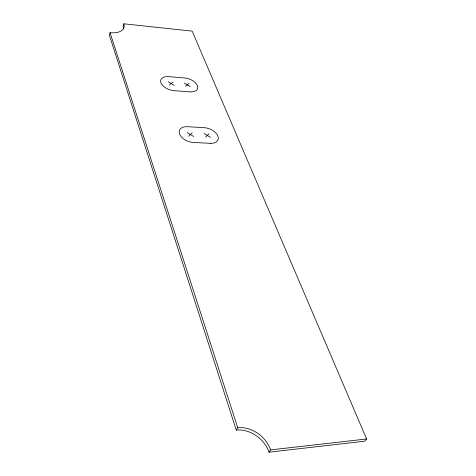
<?xml version="1.0" encoding="UTF-8"?>
<svg xmlns="http://www.w3.org/2000/svg" width="476" height="476" viewBox="0 0 476 476"><rect width="100%" height="100%" fill="white"/><g stroke="black" fill="none" stroke-linecap="round" stroke-linejoin="round"><path stroke-width="0.71" d="M110.063 32.701L109.373 35.188L236.263 430.072A28.536 23.205 41.3 0 1 268.988 452.2L364.789 441.192L366.627 438.973L192.167 31.136L123.814 23.8A18.308 9.716 17.4 0 1 110.063 32.701L237.744 427.716A28.631 23.223 41.1 0 1 270.594 449.897L366.627 438.973M123.814 23.8L123.105 26.251A18.266 9.734 17.4 0 1 123.462 28.941M236.263 430.072L237.744 427.716M268.988 452.2L270.594 449.897M205.519 137.1L209 133.756M188.603 136.207L192.227 132.84M185.592 86.275L188.996 83.437M169.48 85.014L173.014 82.158M184.331 83.062L190.275 86.644M168.266 81.777L174.24 85.382M204.103 133.488L210.428 137.362M187.246 132.566L193.601 136.469M210.38 143.312L193.411 142.467A11.721 7.122 21.6 0 1 179.571 134.006A11.721 7.122 21.6 0 1 187.484 126.711L204.204 127.675A11.614 7.003 22.4 0 1 217.859 136.059A11.614 7.003 22.4 0 1 210.38 143.312M190.067 91.868L173.907 90.642A11.085 6.313 20.2 0 1 160.924 82.818A11.085 6.313 20.2 0 1 168.635 76.63L184.575 77.951A10.978 6.218 20.9 0 1 197.397 85.71A10.978 6.218 20.9 0 1 190.067 91.868"/></g></svg>
